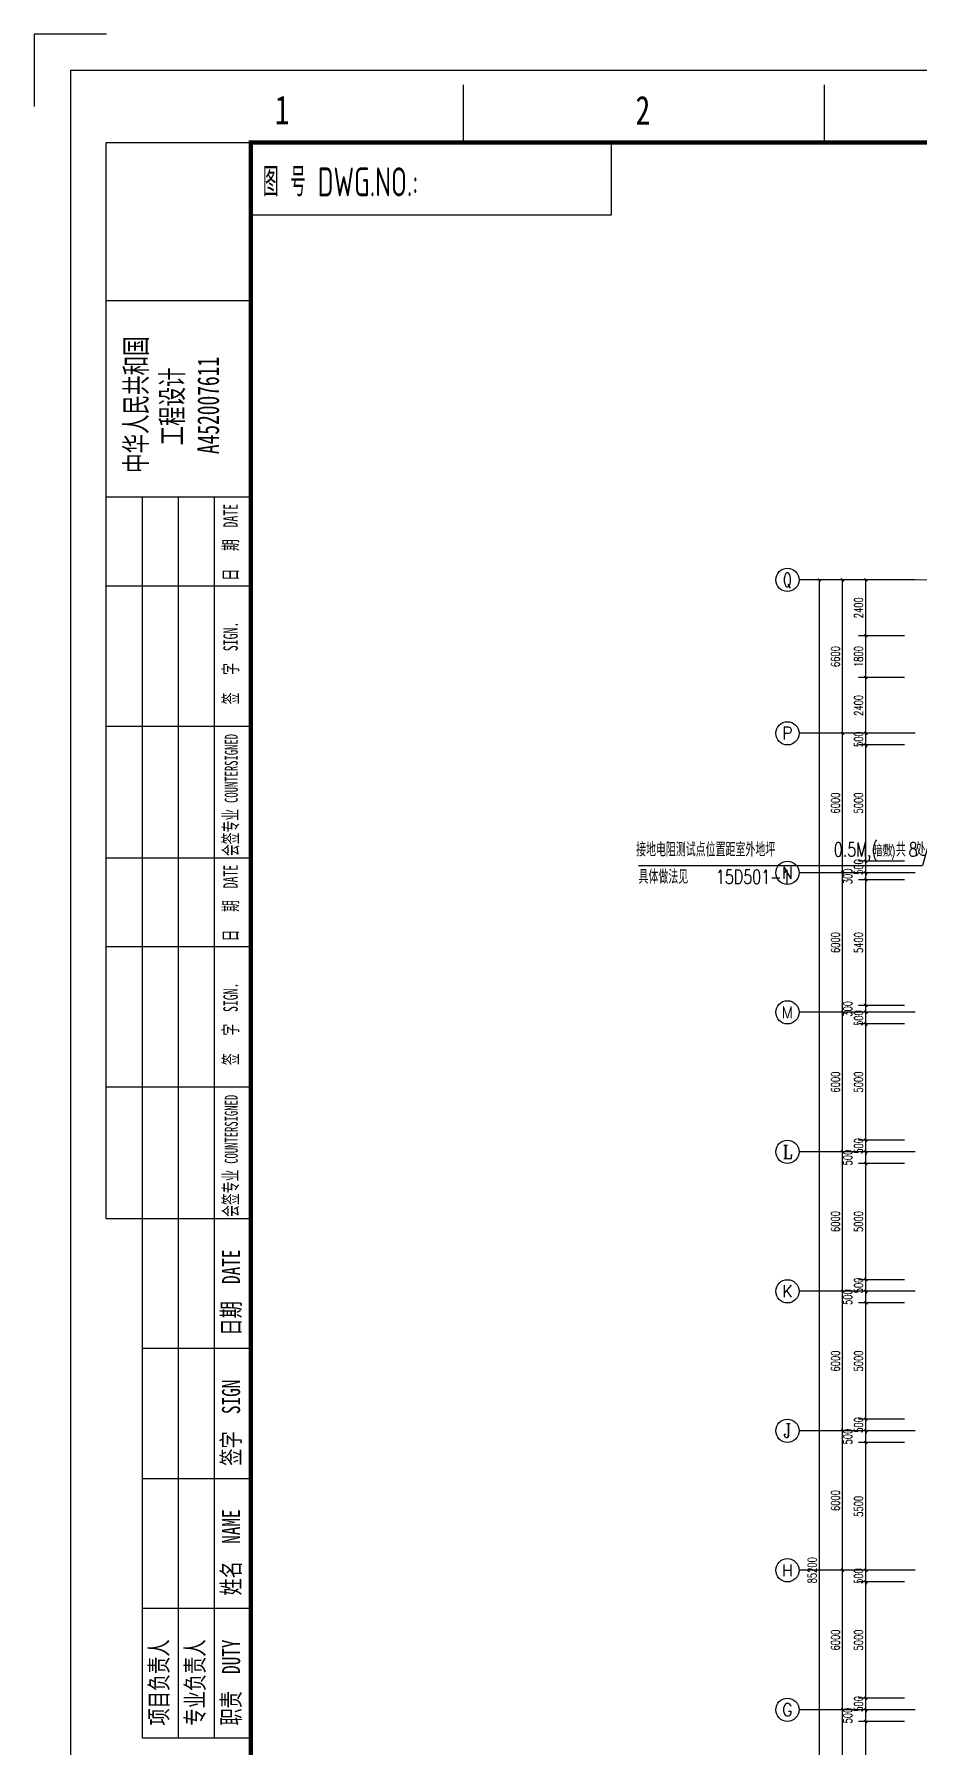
# Model space of a CAD drawing. Extents: x 7651907 to 8255021, y -2490714 to -1144618.
# Drawn here: x 7816082 to 7854176, y -1835911 to -1762210 of the extents above; entities that cross this region are included whole.
import ezdxf
from ezdxf.enums import TextEntityAlignment as Align

# ---------------------------------------------------------------- set-up
doc = ezdxf.new("R2010")
doc.units = 0
doc.header["$LTSCALE"] = 1000
doc.linetypes.add('CONTINOUS', pattern=[0])
doc.layers.get('0').update_dxf_attribs({"linetype": 'CONTINUOUS'})
doc.layers.get('Defpoints').update_dxf_attribs({"linetype": 'CONTINUOUS'})
for name, color, linetype in [('AXIS', 3, 'CONTINUOUS'), ('AXIS_TEXT', 7, 'CONTINUOUS'), ('DIM-动力', 3, 'CONTINUOUS'), ('EQUIP-动力', 3, 'CONTINUOUS'), ('WIRE-照明', 1, 'CONTINUOUS'), ('外轮廓', 8, 'CONTINUOUS'), ('标注-照明', 7, 'CONTINUOUS'), ('电气文字', 7, 'CONTINUOUS')]:
    doc.layers.add(name, color=color, linetype=linetype)
doc.styles.add('_TCH_AXIS', font='COMPLEX', dxfattribs={"bigfont": 'GBCBIG'})
doc.styles.add('_TCH_DIM', font='SIMPLEX', dxfattribs={"bigfont": 'GBCBIG'})
doc.styles.add('_TCH_DIM_T3', font='SIMPLEX', dxfattribs={"width": 0.705882, "bigfont": 'GBCBIG'})
doc.styles.add('COMPLEX', font='COMPLEX')
doc.styles.add('LDTS', font='txt.shx', dxfattribs={"width": 0.75, "bigfont": 'hzdx.shx'})
doc.styles.add('图框字体', font='simhei.ttf')
doc.styles.add('电气', font='gbenor.shx', dxfattribs={"bigfont": 'gbcbig.shx'})
doc.dimstyles.new('_TCH_ARCH&&125', dxfattribs={"dimtxt": 371.875, "dimasz": 125, "dimexe": 312.5, "dimexo": 375, "dimgap": 125, "dimtad": 1, "dimdec": 0, "dimzin": 0, "dimdsep": 46, "dimtxsty": '_TCH_DIM_T3', "dimblk": 'ARCHTICK', "dimcen": 0.09, "dimclrt": 7, "dimazin": 2, "dimtfac": 1, "dimtdec": 0, "dimtix": 1, "dimtmove": 2, "dimatfit": 3, "dimfxl": 0, "dimtolj": 1, "dimtzin": 0, "dimarcsym": 0})

# ---------------------------------------------------------------- blocks, each defined once
blk = doc.blocks.new('_AXISO')
blk.add_circle((0, 0), 0.5)
at = {"layer": 'AXIS_TEXT', "style": 'COMPLEX', "width": 1.041667}
blk.add_attdef('A', text='', height=0.56, dxfattribs=at).set_placement((-0.25, -0.28), (0.25, -0.28), align=Align.FIT)
blk = doc.blocks.new('_ArchTick')
at = {"color": 0, "linetype": 'ByBlock', "const_width": 0.4}
blk.add_lwpolyline([(-0.5, -0.5), (0.5, 0.5)], dxfattribs=at)
blk = doc.blocks.new('*D110')
at = {"layer": 'AXIS', "color": 0, "lineweight": -2}
for p, q in [((5625, 93200), (1562, 93200)), ((1875, 8000), (1875, 93200)), ((5625, 8000), (1562, 8000))]:
    blk.add_line(p, q, dxfattribs=at)
at = {"layer": 'Defpoints', "color": 0}
for p in [(1875, 93200), (6000, 93200), (6000, 8000)]:
    blk.add_point(p, dxfattribs=at)
at = {"layer": 'AXIS', "color": 0, "lineweight": -2, "xscale": 125, "yscale": 125, "zscale": 125}
for p, rotation in [((1875, 93200), 90), ((1875, 8000), 270)]:
    blk.add_blockref('_ArchTick', p, dxfattribs=dict(at, rotation=rotation))
at = {"layer": 'AXIS', "color": 7, "insert": (1564, 50600), "char_height": 371.9, "attachment_point": 5, "rotation": 90, "style": '_TCH_DIM_T3'}
blk.add_mtext('\\A1;85200', dxfattribs=at)
blk = doc.blocks.new('*D116')
at = {"layer": 'AXIS', "color": 0, "lineweight": -2}
for p, q in [((5625, 44600), (2562, 44600)), ((2875, 38600), (2875, 44600)), ((5625, 38600), (2562, 38600))]:
    blk.add_line(p, q, dxfattribs=at)
at = {"layer": 'Defpoints', "color": 0}
for p in [(2875, 44600), (6000, 44600), (6000, 38600)]:
    blk.add_point(p, dxfattribs=at)
at = {"layer": 'AXIS', "color": 0, "lineweight": -2, "xscale": 125, "yscale": 125, "zscale": 125}
for p, rotation in [((2875, 44600), 90), ((2875, 38600), 270)]:
    blk.add_blockref('_ArchTick', p, dxfattribs=dict(at, rotation=rotation))
at = {"layer": 'AXIS', "color": 7, "insert": (2564, 41600), "char_height": 371.9, "attachment_point": 5, "rotation": 90, "style": '_TCH_DIM_T3'}
blk.add_mtext('\\A1;6000', dxfattribs=at)
blk = doc.blocks.new('*D117')
at = {"layer": 'AXIS', "color": 0, "lineweight": -2}
for p, q in [((5625, 50600), (2562, 50600)), ((2875, 44600), (2875, 50600)), ((5625, 44600), (2562, 44600))]:
    blk.add_line(p, q, dxfattribs=at)
at = {"layer": 'Defpoints', "color": 0}
for p in [(2875, 50600), (6000, 50600), (6000, 44600)]:
    blk.add_point(p, dxfattribs=at)
at = {"layer": 'AXIS', "color": 0, "lineweight": -2, "xscale": 125, "yscale": 125, "zscale": 125}
for p, rotation in [((2875, 50600), 90), ((2875, 44600), 270)]:
    blk.add_blockref('_ArchTick', p, dxfattribs=dict(at, rotation=rotation))
at = {"layer": 'AXIS', "color": 7, "insert": (2564, 47600), "char_height": 371.9, "attachment_point": 5, "rotation": 90, "style": '_TCH_DIM_T3'}
blk.add_mtext('\\A1;6000', dxfattribs=at)
blk = doc.blocks.new('*D118')
at = {"layer": 'AXIS', "color": 0, "lineweight": -2}
for p, q in [((5625, 56600), (2562, 56600)), ((2875, 50600), (2875, 56600)), ((5625, 50600), (2562, 50600))]:
    blk.add_line(p, q, dxfattribs=at)
at = {"layer": 'Defpoints', "color": 0}
for p in [(2875, 56600), (6000, 56600), (6000, 50600)]:
    blk.add_point(p, dxfattribs=at)
at = {"layer": 'AXIS', "color": 0, "lineweight": -2, "xscale": 125, "yscale": 125, "zscale": 125}
for p, rotation in [((2875, 56600), 90), ((2875, 50600), 270)]:
    blk.add_blockref('_ArchTick', p, dxfattribs=dict(at, rotation=rotation))
at = {"layer": 'AXIS', "color": 7, "insert": (2564, 53600), "char_height": 371.9, "attachment_point": 5, "rotation": 90, "style": '_TCH_DIM_T3'}
blk.add_mtext('\\A1;6000', dxfattribs=at)
blk = doc.blocks.new('*D119')
at = {"layer": 'AXIS', "color": 0, "lineweight": -2}
for p, q in [((5625, 62600), (2562, 62600)), ((2875, 56600), (2875, 62600)), ((5625, 56600), (2562, 56600))]:
    blk.add_line(p, q, dxfattribs=at)
at = {"layer": 'Defpoints', "color": 0}
for p in [(2875, 62600), (6000, 62600), (6000, 56600)]:
    blk.add_point(p, dxfattribs=at)
at = {"layer": 'AXIS', "color": 0, "lineweight": -2, "xscale": 125, "yscale": 125, "zscale": 125}
for p, rotation in [((2875, 62600), 90), ((2875, 56600), 270)]:
    blk.add_blockref('_ArchTick', p, dxfattribs=dict(at, rotation=rotation))
at = {"layer": 'AXIS', "color": 7, "insert": (2564, 59600), "char_height": 371.9, "attachment_point": 5, "rotation": 90, "style": '_TCH_DIM_T3'}
blk.add_mtext('\\A1;6000', dxfattribs=at)
blk = doc.blocks.new('*D120')
at = {"layer": 'AXIS', "color": 0, "lineweight": -2}
for p, q in [((5625, 68600), (2562, 68600)), ((2875, 62600), (2875, 68600)), ((5625, 62600), (2562, 62600))]:
    blk.add_line(p, q, dxfattribs=at)
at = {"layer": 'Defpoints', "color": 0}
for p in [(2875, 68600), (6000, 68600), (6000, 62600)]:
    blk.add_point(p, dxfattribs=at)
at = {"layer": 'AXIS', "color": 0, "lineweight": -2, "xscale": 125, "yscale": 125, "zscale": 125}
for p, rotation in [((2875, 68600), 90), ((2875, 62600), 270)]:
    blk.add_blockref('_ArchTick', p, dxfattribs=dict(at, rotation=rotation))
at = {"layer": 'AXIS', "color": 7, "insert": (2564, 65600), "char_height": 371.9, "attachment_point": 5, "rotation": 90, "style": '_TCH_DIM_T3'}
blk.add_mtext('\\A1;6000', dxfattribs=at)
blk = doc.blocks.new('*D121')
at = {"layer": 'AXIS', "color": 0, "lineweight": -2}
for p, q in [((5625, 74600), (2562, 74600)), ((2875, 68600), (2875, 74600)), ((5625, 68600), (2562, 68600))]:
    blk.add_line(p, q, dxfattribs=at)
at = {"layer": 'Defpoints', "color": 0}
for p in [(2875, 74600), (6000, 74600), (6000, 68600)]:
    blk.add_point(p, dxfattribs=at)
at = {"layer": 'AXIS', "color": 0, "lineweight": -2, "xscale": 125, "yscale": 125, "zscale": 125}
for p, rotation in [((2875, 74600), 90), ((2875, 68600), 270)]:
    blk.add_blockref('_ArchTick', p, dxfattribs=dict(at, rotation=rotation))
at = {"layer": 'AXIS', "color": 7, "insert": (2564, 71600), "char_height": 371.9, "attachment_point": 5, "rotation": 90, "style": '_TCH_DIM_T3'}
blk.add_mtext('\\A1;6000', dxfattribs=at)
blk = doc.blocks.new('*D122')
at = {"layer": 'AXIS', "color": 0, "lineweight": -2}
for p, q in [((5625, 80600), (2562, 80600)), ((2875, 74600), (2875, 80600)), ((5625, 74600), (2562, 74600))]:
    blk.add_line(p, q, dxfattribs=at)
at = {"layer": 'Defpoints', "color": 0}
for p in [(2875, 80600), (6000, 80600), (6000, 74600)]:
    blk.add_point(p, dxfattribs=at)
at = {"layer": 'AXIS', "color": 0, "lineweight": -2, "xscale": 125, "yscale": 125, "zscale": 125}
for p, rotation in [((2875, 80600), 90), ((2875, 74600), 270)]:
    blk.add_blockref('_ArchTick', p, dxfattribs=dict(at, rotation=rotation))
at = {"layer": 'AXIS', "color": 7, "insert": (2564, 77600), "char_height": 371.9, "attachment_point": 5, "rotation": 90, "style": '_TCH_DIM_T3'}
blk.add_mtext('\\A1;6000', dxfattribs=at)
blk = doc.blocks.new('*D123')
at = {"layer": 'AXIS', "color": 0, "lineweight": -2}
for p, q in [((5625, 86600), (2562, 86600)), ((2875, 80600), (2875, 86600)), ((5625, 80600), (2562, 80600))]:
    blk.add_line(p, q, dxfattribs=at)
at = {"layer": 'Defpoints', "color": 0}
for p in [(2875, 86600), (6000, 86600), (6000, 80600)]:
    blk.add_point(p, dxfattribs=at)
at = {"layer": 'AXIS', "color": 0, "lineweight": -2, "xscale": 125, "yscale": 125, "zscale": 125}
for p, rotation in [((2875, 86600), 90), ((2875, 80600), 270)]:
    blk.add_blockref('_ArchTick', p, dxfattribs=dict(at, rotation=rotation))
at = {"layer": 'AXIS', "color": 7, "insert": (2564, 83600), "char_height": 371.9, "attachment_point": 5, "rotation": 90, "style": '_TCH_DIM_T3'}
blk.add_mtext('\\A1;6000', dxfattribs=at)
blk = doc.blocks.new('*D124')
at = {"layer": 'AXIS', "color": 0, "lineweight": -2}
for p, q in [((5625, 93200), (2562, 93200)), ((2875, 86600), (2875, 93200)), ((5625, 86600), (2562, 86600))]:
    blk.add_line(p, q, dxfattribs=at)
at = {"layer": 'Defpoints', "color": 0}
for p in [(2875, 93200), (6000, 93200), (6000, 86600)]:
    blk.add_point(p, dxfattribs=at)
at = {"layer": 'AXIS', "color": 0, "lineweight": -2, "xscale": 125, "yscale": 125, "zscale": 125}
for p, rotation in [((2875, 93200), 90), ((2875, 86600), 270)]:
    blk.add_blockref('_ArchTick', p, dxfattribs=dict(at, rotation=rotation))
at = {"layer": 'AXIS', "color": 7, "insert": (2564, 89900), "char_height": 371.9, "attachment_point": 5, "rotation": 90, "style": '_TCH_DIM_T3'}
blk.add_mtext('\\A1;6600', dxfattribs=at)
blk = doc.blocks.new('*D197')
at = {"layer": 'AXIS', "color": 0, "lineweight": -2}
for p, q in [((5539, 93200), (3562, 93200)), ((3875, 90800), (3875, 93200)), ((5539, 90800), (3562, 90800))]:
    blk.add_line(p, q, dxfattribs=at)
at = {"layer": 'Defpoints', "color": 0}
for p in [(3875, 93200), (5914, 93200), (5914, 90800)]:
    blk.add_point(p, dxfattribs=at)
at = {"layer": 'AXIS', "color": 0, "lineweight": -2, "xscale": 125, "yscale": 125, "zscale": 125}
for p, rotation in [((3875, 93200), 90), ((3875, 90800), 270)]:
    blk.add_blockref('_ArchTick', p, dxfattribs=dict(at, rotation=rotation))
at = {"layer": 'AXIS', "color": 7, "insert": (3564, 92000), "char_height": 371.9, "attachment_point": 5, "rotation": 90, "style": '_TCH_DIM_T3'}
blk.add_mtext('\\A1;2400', dxfattribs=at)
blk = doc.blocks.new('*D198')
at = {"layer": 'AXIS', "color": 0, "lineweight": -2}
for p, q in [((5539, 90800), (3562, 90800)), ((3875, 89000), (3875, 90800)), ((5539, 89000), (3562, 89000))]:
    blk.add_line(p, q, dxfattribs=at)
at = {"layer": 'Defpoints', "color": 0}
for p in [(3875, 90800), (5914, 90800), (5914, 89000)]:
    blk.add_point(p, dxfattribs=at)
at = {"layer": 'AXIS', "color": 0, "lineweight": -2, "xscale": 125, "yscale": 125, "zscale": 125}
for p, rotation in [((3875, 90800), 90), ((3875, 89000), 270)]:
    blk.add_blockref('_ArchTick', p, dxfattribs=dict(at, rotation=rotation))
at = {"layer": 'AXIS', "color": 7, "insert": (3564, 89900), "char_height": 371.9, "attachment_point": 5, "rotation": 90, "style": '_TCH_DIM_T3'}
blk.add_mtext('\\A1;1800', dxfattribs=at)
blk = doc.blocks.new('*D199')
at = {"layer": 'AXIS', "color": 0, "lineweight": -2}
for p, q in [((5539, 89000), (3562, 89000)), ((3875, 86600), (3875, 89000)), ((5539, 86600), (3562, 86600))]:
    blk.add_line(p, q, dxfattribs=at)
at = {"layer": 'Defpoints', "color": 0}
for p in [(3875, 89000), (5914, 89000), (5914, 86600)]:
    blk.add_point(p, dxfattribs=at)
at = {"layer": 'AXIS', "color": 0, "lineweight": -2, "xscale": 125, "yscale": 125, "zscale": 125}
for p, rotation in [((3875, 89000), 90), ((3875, 86600), 270)]:
    blk.add_blockref('_ArchTick', p, dxfattribs=dict(at, rotation=rotation))
at = {"layer": 'AXIS', "color": 7, "insert": (3564, 87800), "char_height": 371.9, "attachment_point": 5, "rotation": 90, "style": '_TCH_DIM_T3'}
blk.add_mtext('\\A1;2400', dxfattribs=at)
blk = doc.blocks.new('*D200')
at = {"layer": 'AXIS', "color": 0, "lineweight": -2}
for p, q in [((5539, 86600), (3562, 86600)), ((3875, 86600), (3875, 86725)), ((3875, 86100), (3875, 86600)), ((5539, 86100), (3562, 86100)), ((3875, 86100), (3875, 85975))]:
    blk.add_line(p, q, dxfattribs=at)
at = {"layer": 'Defpoints', "color": 0}
for p in [(3875, 86600), (5914, 86600), (5914, 86100)]:
    blk.add_point(p, dxfattribs=at)
at = {"layer": 'AXIS', "color": 0, "lineweight": -2, "xscale": 125, "yscale": 125, "zscale": 125}
for p, rotation in [((3875, 86600), 270), ((3875, 86100), 90)]:
    blk.add_blockref('_ArchTick', p, dxfattribs=dict(at, rotation=rotation))
at = {"layer": 'AXIS', "color": 7, "insert": (3564, 86350), "char_height": 371.9, "attachment_point": 5, "rotation": 90, "style": '_TCH_DIM_T3'}
blk.add_mtext('\\A1;500', dxfattribs=at)
blk = doc.blocks.new('*D201')
at = {"layer": 'AXIS', "color": 0, "lineweight": -2}
for p, q in [((5539, 86100), (3562, 86100)), ((3875, 81100), (3875, 86100)), ((5539, 81100), (3562, 81100))]:
    blk.add_line(p, q, dxfattribs=at)
at = {"layer": 'Defpoints', "color": 0}
for p in [(3875, 86100), (5914, 86100), (5914, 81100)]:
    blk.add_point(p, dxfattribs=at)
at = {"layer": 'AXIS', "color": 0, "lineweight": -2, "xscale": 125, "yscale": 125, "zscale": 125}
for p, rotation in [((3875, 86100), 90), ((3875, 81100), 270)]:
    blk.add_blockref('_ArchTick', p, dxfattribs=dict(at, rotation=rotation))
at = {"layer": 'AXIS', "color": 7, "insert": (3564, 83600), "char_height": 371.9, "attachment_point": 5, "rotation": 90, "style": '_TCH_DIM_T3'}
blk.add_mtext('\\A1;5000', dxfattribs=at)
blk = doc.blocks.new('*D202')
at = {"layer": 'AXIS', "color": 0, "lineweight": -2}
for p, q in [((5539, 81100), (3562, 81100)), ((3875, 81100), (3875, 81225)), ((3875, 80600), (3875, 81100)), ((5539, 80600), (3562, 80600)), ((3875, 80600), (3875, 80475))]:
    blk.add_line(p, q, dxfattribs=at)
at = {"layer": 'Defpoints', "color": 0}
for p in [(3875, 81100), (5914, 81100), (5914, 80600)]:
    blk.add_point(p, dxfattribs=at)
at = {"layer": 'AXIS', "color": 0, "lineweight": -2, "xscale": 125, "yscale": 125, "zscale": 125}
for p, rotation in [((3875, 81100), 270), ((3875, 80600), 90)]:
    blk.add_blockref('_ArchTick', p, dxfattribs=dict(at, rotation=rotation))
at = {"layer": 'AXIS', "color": 7, "insert": (3564, 80850), "char_height": 371.9, "attachment_point": 5, "rotation": 90, "style": '_TCH_DIM_T3'}
blk.add_mtext('\\A1;500', dxfattribs=at)
blk = doc.blocks.new('*D203')
at = {"layer": 'AXIS', "color": 0, "lineweight": -2}
for p, q in [((5539, 80600), (3562, 80600)), ((3875, 80300), (3875, 80600)), ((5539, 80300), (3562, 80300))]:
    blk.add_line(p, q, dxfattribs=at)
at = {"layer": 'Defpoints', "color": 0}
for p in [(3875, 80600), (5914, 80600), (5914, 80300)]:
    blk.add_point(p, dxfattribs=at)
at = {"layer": 'AXIS', "color": 0, "lineweight": -2, "xscale": 125, "yscale": 125, "zscale": 125}
for p, rotation in [((3875, 80600), 90), ((3875, 80300), 270)]:
    blk.add_blockref('_ArchTick', p, dxfattribs=dict(at, rotation=rotation))
at = {"layer": 'AXIS', "color": 7, "insert": (3094, 80450), "char_height": 371.9, "attachment_point": 5, "rotation": 90, "style": '_TCH_DIM_T3'}
blk.add_mtext('\\A1;300', dxfattribs=at)
blk = doc.blocks.new('*D204')
at = {"layer": 'AXIS', "color": 0, "lineweight": -2}
for p, q in [((5539, 80300), (3562, 80300)), ((3875, 74900), (3875, 80300)), ((5539, 74900), (3562, 74900))]:
    blk.add_line(p, q, dxfattribs=at)
at = {"layer": 'Defpoints', "color": 0}
for p in [(3875, 80300), (5914, 80300), (5914, 74900)]:
    blk.add_point(p, dxfattribs=at)
at = {"layer": 'AXIS', "color": 0, "lineweight": -2, "xscale": 125, "yscale": 125, "zscale": 125}
for p, rotation in [((3875, 80300), 90), ((3875, 74900), 270)]:
    blk.add_blockref('_ArchTick', p, dxfattribs=dict(at, rotation=rotation))
at = {"layer": 'AXIS', "color": 7, "insert": (3564, 77600), "char_height": 371.9, "attachment_point": 5, "rotation": 90, "style": '_TCH_DIM_T3'}
blk.add_mtext('\\A1;5400', dxfattribs=at)
blk = doc.blocks.new('*D205')
at = {"layer": 'AXIS', "color": 0, "lineweight": -2}
for p, q in [((5539, 74900), (3562, 74900)), ((5539, 74600), (3562, 74600)), ((3875, 74600), (3875, 74900))]:
    blk.add_line(p, q, dxfattribs=at)
at = {"layer": 'Defpoints', "color": 0}
for p in [(3875, 74900), (5914, 74900), (5914, 74600)]:
    blk.add_point(p, dxfattribs=at)
at = {"layer": 'AXIS', "color": 0, "lineweight": -2, "xscale": 125, "yscale": 125, "zscale": 125}
for p, rotation in [((3875, 74900), 90), ((3875, 74600), 270)]:
    blk.add_blockref('_ArchTick', p, dxfattribs=dict(at, rotation=rotation))
at = {"layer": 'AXIS', "color": 7, "insert": (3094, 74750), "char_height": 371.9, "attachment_point": 5, "rotation": 90, "style": '_TCH_DIM_T3'}
blk.add_mtext('\\A1;300', dxfattribs=at)
blk = doc.blocks.new('*D206')
at = {"layer": 'AXIS', "color": 0, "lineweight": -2}
for p, q in [((5539, 74600), (3562, 74600)), ((3875, 74600), (3875, 74725)), ((3875, 74100), (3875, 74600)), ((5539, 74100), (3562, 74100)), ((3875, 74100), (3875, 73975))]:
    blk.add_line(p, q, dxfattribs=at)
at = {"layer": 'Defpoints', "color": 0}
for p in [(3875, 74600), (5914, 74600), (5914, 74100)]:
    blk.add_point(p, dxfattribs=at)
at = {"layer": 'AXIS', "color": 0, "lineweight": -2, "xscale": 125, "yscale": 125, "zscale": 125}
for p, rotation in [((3875, 74600), 270), ((3875, 74100), 90)]:
    blk.add_blockref('_ArchTick', p, dxfattribs=dict(at, rotation=rotation))
at = {"layer": 'AXIS', "color": 7, "insert": (3564, 74350), "char_height": 371.9, "attachment_point": 5, "rotation": 90, "style": '_TCH_DIM_T3'}
blk.add_mtext('\\A1;500', dxfattribs=at)
blk = doc.blocks.new('*D207')
at = {"layer": 'AXIS', "color": 0, "lineweight": -2}
for p, q in [((5539, 74100), (3562, 74100)), ((3875, 69100), (3875, 74100)), ((5539, 69100), (3562, 69100))]:
    blk.add_line(p, q, dxfattribs=at)
at = {"layer": 'Defpoints', "color": 0}
for p in [(3875, 74100), (5914, 74100), (5914, 69100)]:
    blk.add_point(p, dxfattribs=at)
at = {"layer": 'AXIS', "color": 0, "lineweight": -2, "xscale": 125, "yscale": 125, "zscale": 125}
for p, rotation in [((3875, 74100), 90), ((3875, 69100), 270)]:
    blk.add_blockref('_ArchTick', p, dxfattribs=dict(at, rotation=rotation))
at = {"layer": 'AXIS', "color": 7, "insert": (3564, 71600), "char_height": 371.9, "attachment_point": 5, "rotation": 90, "style": '_TCH_DIM_T3'}
blk.add_mtext('\\A1;5000', dxfattribs=at)
blk = doc.blocks.new('*D208')
at = {"layer": 'AXIS', "color": 0, "lineweight": -2}
for p, q in [((5539, 69100), (3562, 69100)), ((5539, 68600), (3562, 68600)), ((3875, 69100), (3875, 69225)), ((3875, 68600), (3875, 69100)), ((3875, 68600), (3875, 68475))]:
    blk.add_line(p, q, dxfattribs=at)
at = {"layer": 'Defpoints', "color": 0}
for p in [(3875, 69100), (5914, 69100), (5914, 68600)]:
    blk.add_point(p, dxfattribs=at)
at = {"layer": 'AXIS', "color": 0, "lineweight": -2, "xscale": 125, "yscale": 125, "zscale": 125}
for p, rotation in [((3875, 69100), 270), ((3875, 68600), 90)]:
    blk.add_blockref('_ArchTick', p, dxfattribs=dict(at, rotation=rotation))
at = {"layer": 'AXIS', "color": 7, "insert": (3564, 68850), "char_height": 371.9, "attachment_point": 5, "rotation": 90, "style": '_TCH_DIM_T3'}
blk.add_mtext('\\A1;500', dxfattribs=at)
blk = doc.blocks.new('*D209')
at = {"layer": 'AXIS', "color": 0, "lineweight": -2}
for p, q in [((5539, 68600), (3562, 68600)), ((3875, 68100), (3875, 68600)), ((5539, 68100), (3562, 68100))]:
    blk.add_line(p, q, dxfattribs=at)
at = {"layer": 'Defpoints', "color": 0}
for p in [(3875, 68600), (5914, 68600), (5914, 68100)]:
    blk.add_point(p, dxfattribs=at)
at = {"layer": 'AXIS', "color": 0, "lineweight": -2, "xscale": 125, "yscale": 125, "zscale": 125}
for p, rotation in [((3875, 68600), 90), ((3875, 68100), 270)]:
    blk.add_blockref('_ArchTick', p, dxfattribs=dict(at, rotation=rotation))
at = {"layer": 'AXIS', "color": 7, "insert": (3094, 68350), "char_height": 371.9, "attachment_point": 5, "rotation": 90, "style": '_TCH_DIM_T3'}
blk.add_mtext('\\A1;500', dxfattribs=at)
blk = doc.blocks.new('*D210')
at = {"layer": 'AXIS', "color": 0, "lineweight": -2}
for p, q in [((5539, 68100), (3562, 68100)), ((3875, 63100), (3875, 68100)), ((5539, 63100), (3562, 63100))]:
    blk.add_line(p, q, dxfattribs=at)
at = {"layer": 'Defpoints', "color": 0}
for p in [(3875, 68100), (5914, 68100), (5914, 63100)]:
    blk.add_point(p, dxfattribs=at)
at = {"layer": 'AXIS', "color": 0, "lineweight": -2, "xscale": 125, "yscale": 125, "zscale": 125}
for p, rotation in [((3875, 68100), 90), ((3875, 63100), 270)]:
    blk.add_blockref('_ArchTick', p, dxfattribs=dict(at, rotation=rotation))
at = {"layer": 'AXIS', "color": 7, "insert": (3564, 65600), "char_height": 371.9, "attachment_point": 5, "rotation": 90, "style": '_TCH_DIM_T3'}
blk.add_mtext('\\A1;5000', dxfattribs=at)
blk = doc.blocks.new('*D211')
at = {"layer": 'AXIS', "color": 0, "lineweight": -2}
for p, q in [((5539, 63100), (3562, 63100)), ((3875, 63100), (3875, 63225)), ((3875, 62600), (3875, 63100)), ((5539, 62600), (3562, 62600)), ((3875, 62600), (3875, 62475))]:
    blk.add_line(p, q, dxfattribs=at)
at = {"layer": 'Defpoints', "color": 0}
for p in [(3875, 63100), (5914, 63100), (5914, 62600)]:
    blk.add_point(p, dxfattribs=at)
at = {"layer": 'AXIS', "color": 0, "lineweight": -2, "xscale": 125, "yscale": 125, "zscale": 125}
for p, rotation in [((3875, 63100), 270), ((3875, 62600), 90)]:
    blk.add_blockref('_ArchTick', p, dxfattribs=dict(at, rotation=rotation))
at = {"layer": 'AXIS', "color": 7, "insert": (3564, 62850), "char_height": 371.9, "attachment_point": 5, "rotation": 90, "style": '_TCH_DIM_T3'}
blk.add_mtext('\\A1;500', dxfattribs=at)
blk = doc.blocks.new('*D212')
at = {"layer": 'AXIS', "color": 0, "lineweight": -2}
for p, q in [((5539, 62600), (3562, 62600)), ((5539, 62100), (3562, 62100)), ((3875, 62100), (3875, 62600))]:
    blk.add_line(p, q, dxfattribs=at)
at = {"layer": 'Defpoints', "color": 0}
for p in [(3875, 62600), (5914, 62600), (5914, 62100)]:
    blk.add_point(p, dxfattribs=at)
at = {"layer": 'AXIS', "color": 0, "lineweight": -2, "xscale": 125, "yscale": 125, "zscale": 125}
for p, rotation in [((3875, 62600), 90), ((3875, 62100), 270)]:
    blk.add_blockref('_ArchTick', p, dxfattribs=dict(at, rotation=rotation))
at = {"layer": 'AXIS', "color": 7, "insert": (3094, 62350), "char_height": 371.9, "attachment_point": 5, "rotation": 90, "style": '_TCH_DIM_T3'}
blk.add_mtext('\\A1;500', dxfattribs=at)
blk = doc.blocks.new('*D213')
at = {"layer": 'AXIS', "color": 0, "lineweight": -2}
for p, q in [((5539, 62100), (3562, 62100)), ((3875, 57100), (3875, 62100)), ((5539, 57100), (3562, 57100))]:
    blk.add_line(p, q, dxfattribs=at)
at = {"layer": 'Defpoints', "color": 0}
for p in [(3875, 62100), (5914, 62100), (5914, 57100)]:
    blk.add_point(p, dxfattribs=at)
at = {"layer": 'AXIS', "color": 0, "lineweight": -2, "xscale": 125, "yscale": 125, "zscale": 125}
for p, rotation in [((3875, 62100), 90), ((3875, 57100), 270)]:
    blk.add_blockref('_ArchTick', p, dxfattribs=dict(at, rotation=rotation))
at = {"layer": 'AXIS', "color": 7, "insert": (3564, 59600), "char_height": 371.9, "attachment_point": 5, "rotation": 90, "style": '_TCH_DIM_T3'}
blk.add_mtext('\\A1;5000', dxfattribs=at)
blk = doc.blocks.new('*D214')
at = {"layer": 'AXIS', "color": 0, "lineweight": -2}
for p, q in [((5539, 57100), (3562, 57100)), ((3875, 57100), (3875, 57225)), ((3875, 56600), (3875, 57100)), ((5539, 56600), (3562, 56600)), ((3875, 56600), (3875, 56475))]:
    blk.add_line(p, q, dxfattribs=at)
at = {"layer": 'Defpoints', "color": 0}
for p in [(3875, 57100), (5914, 57100), (5914, 56600)]:
    blk.add_point(p, dxfattribs=at)
at = {"layer": 'AXIS', "color": 0, "lineweight": -2, "xscale": 125, "yscale": 125, "zscale": 125}
for p, rotation in [((3875, 57100), 270), ((3875, 56600), 90)]:
    blk.add_blockref('_ArchTick', p, dxfattribs=dict(at, rotation=rotation))
at = {"layer": 'AXIS', "color": 7, "insert": (3564, 56850), "char_height": 371.9, "attachment_point": 5, "rotation": 90, "style": '_TCH_DIM_T3'}
blk.add_mtext('\\A1;500', dxfattribs=at)
blk = doc.blocks.new('*D215')
at = {"layer": 'AXIS', "color": 0, "lineweight": -2}
for p, q in [((5539, 56600), (3562, 56600)), ((5539, 56100), (3562, 56100)), ((3875, 56100), (3875, 56600))]:
    blk.add_line(p, q, dxfattribs=at)
at = {"layer": 'Defpoints', "color": 0}
for p in [(3875, 56600), (5914, 56600), (5914, 56100)]:
    blk.add_point(p, dxfattribs=at)
at = {"layer": 'AXIS', "color": 0, "lineweight": -2, "xscale": 125, "yscale": 125, "zscale": 125}
for p, rotation in [((3875, 56600), 90), ((3875, 56100), 270)]:
    blk.add_blockref('_ArchTick', p, dxfattribs=dict(at, rotation=rotation))
at = {"layer": 'AXIS', "color": 7, "insert": (3094, 56350), "char_height": 371.9, "attachment_point": 5, "rotation": 90, "style": '_TCH_DIM_T3'}
blk.add_mtext('\\A1;500', dxfattribs=at)
blk = doc.blocks.new('*D216')
at = {"layer": 'AXIS', "color": 0, "lineweight": -2}
for p, q in [((5539, 56100), (3562, 56100)), ((3875, 50600), (3875, 56100)), ((5539, 50600), (3562, 50600))]:
    blk.add_line(p, q, dxfattribs=at)
at = {"layer": 'Defpoints', "color": 0}
for p in [(3875, 56100), (5914, 56100), (5914, 50600)]:
    blk.add_point(p, dxfattribs=at)
at = {"layer": 'AXIS', "color": 0, "lineweight": -2, "xscale": 125, "yscale": 125, "zscale": 125}
for p, rotation in [((3875, 56100), 90), ((3875, 50600), 270)]:
    blk.add_blockref('_ArchTick', p, dxfattribs=dict(at, rotation=rotation))
at = {"layer": 'AXIS', "color": 7, "insert": (3564, 53350), "char_height": 371.9, "attachment_point": 5, "rotation": 90, "style": '_TCH_DIM_T3'}
blk.add_mtext('\\A1;5500', dxfattribs=at)
blk = doc.blocks.new('*D217')
at = {"layer": 'AXIS', "color": 0, "lineweight": -2}
for p, q in [((5539, 50600), (3562, 50600)), ((3875, 50600), (3875, 50725)), ((3875, 50100), (3875, 50600)), ((5539, 50100), (3562, 50100)), ((3875, 50100), (3875, 49975))]:
    blk.add_line(p, q, dxfattribs=at)
at = {"layer": 'Defpoints', "color": 0}
for p in [(3875, 50600), (5914, 50600), (5914, 50100)]:
    blk.add_point(p, dxfattribs=at)
at = {"layer": 'AXIS', "color": 0, "lineweight": -2, "xscale": 125, "yscale": 125, "zscale": 125}
for p, rotation in [((3875, 50600), 270), ((3875, 50100), 90)]:
    blk.add_blockref('_ArchTick', p, dxfattribs=dict(at, rotation=rotation))
at = {"layer": 'AXIS', "color": 7, "insert": (3564, 50350), "char_height": 371.9, "attachment_point": 5, "rotation": 90, "style": '_TCH_DIM_T3'}
blk.add_mtext('\\A1;500', dxfattribs=at)
blk = doc.blocks.new('*D218')
at = {"layer": 'AXIS', "color": 0, "lineweight": -2}
for p, q in [((5539, 50100), (3562, 50100)), ((3875, 45100), (3875, 50100)), ((5539, 45100), (3562, 45100))]:
    blk.add_line(p, q, dxfattribs=at)
at = {"layer": 'Defpoints', "color": 0}
for p in [(3875, 50100), (5914, 50100), (5914, 45100)]:
    blk.add_point(p, dxfattribs=at)
at = {"layer": 'AXIS', "color": 0, "lineweight": -2, "xscale": 125, "yscale": 125, "zscale": 125}
for p, rotation in [((3875, 50100), 90), ((3875, 45100), 270)]:
    blk.add_blockref('_ArchTick', p, dxfattribs=dict(at, rotation=rotation))
at = {"layer": 'AXIS', "color": 7, "insert": (3564, 47600), "char_height": 371.9, "attachment_point": 5, "rotation": 90, "style": '_TCH_DIM_T3'}
blk.add_mtext('\\A1;5000', dxfattribs=at)
blk = doc.blocks.new('*D219')
at = {"layer": 'AXIS', "color": 0, "lineweight": -2}
for p, q in [((5539, 45100), (3562, 45100)), ((3875, 45100), (3875, 45225)), ((3875, 44600), (3875, 45100)), ((5539, 44600), (3562, 44600)), ((3875, 44600), (3875, 44475))]:
    blk.add_line(p, q, dxfattribs=at)
at = {"layer": 'Defpoints', "color": 0}
for p in [(3875, 45100), (5914, 45100), (5914, 44600)]:
    blk.add_point(p, dxfattribs=at)
at = {"layer": 'AXIS', "color": 0, "lineweight": -2, "xscale": 125, "yscale": 125, "zscale": 125}
for p, rotation in [((3875, 45100), 270), ((3875, 44600), 90)]:
    blk.add_blockref('_ArchTick', p, dxfattribs=dict(at, rotation=rotation))
at = {"layer": 'AXIS', "color": 7, "insert": (3564, 44850), "char_height": 371.9, "attachment_point": 5, "rotation": 90, "style": '_TCH_DIM_T3'}
blk.add_mtext('\\A1;500', dxfattribs=at)
blk = doc.blocks.new('*D220')
at = {"layer": 'AXIS', "color": 0, "lineweight": -2}
for p, q in [((5539, 44600), (3562, 44600)), ((3875, 44100), (3875, 44600)), ((5539, 44100), (3562, 44100))]:
    blk.add_line(p, q, dxfattribs=at)
at = {"layer": 'Defpoints', "color": 0}
for p in [(3875, 44600), (5914, 44600), (5914, 44100)]:
    blk.add_point(p, dxfattribs=at)
at = {"layer": 'AXIS', "color": 0, "lineweight": -2, "xscale": 125, "yscale": 125, "zscale": 125}
for p, rotation in [((3875, 44600), 90), ((3875, 44100), 270)]:
    blk.add_blockref('_ArchTick', p, dxfattribs=dict(at, rotation=rotation))
at = {"layer": 'AXIS', "color": 7, "insert": (3094, 44350), "char_height": 371.9, "attachment_point": 5, "rotation": 90, "style": '_TCH_DIM_T3'}
blk.add_mtext('\\A1;500', dxfattribs=at)
blk = doc.blocks.new('*D221')
at = {"layer": 'AXIS', "color": 0, "lineweight": -2}
for p, q in [((5539, 44100), (3562, 44100)), ((3875, 39100), (3875, 44100)), ((5539, 39100), (3562, 39100))]:
    blk.add_line(p, q, dxfattribs=at)
at = {"layer": 'Defpoints', "color": 0}
for p in [(3875, 44100), (5914, 44100), (5914, 39100)]:
    blk.add_point(p, dxfattribs=at)
at = {"layer": 'AXIS', "color": 0, "lineweight": -2, "xscale": 125, "yscale": 125, "zscale": 125}
for p, rotation in [((3875, 44100), 90), ((3875, 39100), 270)]:
    blk.add_blockref('_ArchTick', p, dxfattribs=dict(at, rotation=rotation))
at = {"layer": 'AXIS', "color": 7, "insert": (3564, 41600), "char_height": 371.9, "attachment_point": 5, "rotation": 90, "style": '_TCH_DIM_T3'}
blk.add_mtext('\\A1;5000', dxfattribs=at)
blk = doc.blocks.new('$equip$00002693')
for p, q in [((-1.19, 0), (-1.19, -1.77)), ((-1.82, -1.77), (-0.57, -1.77)), ((-1.66, -2.08), (-0.72, -2.08)), ((-1.35, -2.4), (-1.04, -2.4))]:
    blk.add_line(p, q)
blk.add_lwpolyline([(-1.19, 0), (0, 0)])
blk.add_circle((-1.19, -1.77), 0.853)
blk = doc.blocks.new('A$C77A11537')
at = {"layer": 'DIM-动力'}
for p in [(13396, 4758), (71, 843)]:
    blk.add_line(p, (12297, 843), dxfattribs=at)
at = {"layer": 'DIM-动力', "const_width": 60}
blk.add_lwpolyline([(13613, 4200, 1), (13648, 4151, 1)], format="xyb", close=True, dxfattribs=at)
at = {"layer": 'EQUIP-动力', "xscale": 500, "yscale": 500, "zscale": 500}
blk.add_blockref('$equip$00002693', (13992, 5218), dxfattribs=at)
at = {"layer": 'DIM-动力', "color": 7, "style": '_TCH_DIM'}
blk.add_text('暗敷', height=506.4, dxfattribs=at).set_placement((10145, 1234))
at = {"layer": 'DIM-动力', "color": 7, "style": '_TCH_DIM', "width": 0.705882}
blk.add_text(')', height=446, dxfattribs=at).set_placement((10940, 1234))
at = {"layer": '标注-照明', "linetype": 'CONTINOUS', "style": 'LDTS', "width": 0.75}
for s, p in [('接地电阻测试点位置距室外地坪', (-28, 1234)), ('0.5M,(', (8476, 1234)), ('共', (11150, 1234)), ('8', (11695, 1234)), ('处', (11998, 1234)), ('具体做法见', (75, 63)), ('15D501-1', (3404, 63))]:
    blk.add_text(s, height=600, dxfattribs=at).set_placement(p)
blk = doc.blocks.new('会签栏')
at = {"color": 0}
for p, q in [((-20.02, -149.07), (-20.02, 0)), ((-20.02, 0), (0, 0)), ((0, -221.07), (0, 0)), ((-20.02, -21.88), (0, -21.88)), ((-20.02, -49.09), (0, -49.09)), ((-15.02, -221.07), (-15.02, -49.09)), ((-10.01, -221.07), (-10.01, -49.09)), ((-5.01, -221.07), (-5.01, -49.09)), ((-20.02, -61.41), (0, -61.41)), ((-20.02, -80.86), (0, -80.86)), ((-20.02, -99.08), (0, -99.08)), ((-20.02, -111.4), (0, -111.4)), ((-20.02, -130.84), (0, -130.84)), ((-20.02, -149.07), (0, -149.07)), ((-15.02, -167.04), (0, -167.04)), ((-15.02, -185.07), (0, -185.07)), ((-15.02, -203.04), (0, -203.04)), ((0, -221.07), (-15.02, -221.07))]:
    blk.add_line(p, q, dxfattribs=at)
at = {"attachment_point": 1, "rotation": 90, "style": '图框字体'}
for s, insert, char_height, width in [('{\\fFangSong|b0|i0|c134|p49;\\W2.8371; \\W0.66;中华人民共和国\\P{\\W3.37845; }  工程设计\\P{\\W1.47314; }    A452007611}', (-17.41, -51.56), 3, 31.7979), ('{\\fFangSong|b0|i0|c134|p49;\\W0.6;日   期  DATE}', (-3.8, -60.69), 2, 13.4573), ('{\\fFangSong|b0|i0|c134|p49;\\W0.6;签   字  SIGN.}', (-3.8, -77.83), 2, 13.4573), ('{\\fFangSong|b0|i0|c134|p49;\\W0.6;会签专业 \\H0.9x;COUNTERSIGNED}', (-3.8, -98.86), 2, 18.2246), ('{\\fFangSong|b0|i0|c134|p49;\\W0.6;日   期  DATE}', (-3.8, -110.68), 2, 13.4573), ('{\\fFangSong|b0|i0|c134|p49;\\W0.6;签   字  SIGN.}', (-3.8, -127.82), 2, 13.4573), ('{\\fFangSong|b0|i0|c134|p49;\\W0.6;会签专业 \\H0.9x;COUNTERSIGNED}', (-3.8, -148.85), 2, 18.2246), ('{\\fFangSong|b0|i0|c134|p49;\\W0.7;日期  DATE}', (-3.98, -165.29), 2.5, 16.8773), ('{\\fFangSong|b0|i0|c134|p49;\\W0.7;签字  SIGN}', (-3.98, -183.32), 2.5, 16.8773), ('{\\fFangSong|b0|i0|c134|p49;\\W0.7;姓名  NAME}', (-3.98, -201.29), 2.5, 16.8773), ('{\\fFangSong|b0|i0|c134|p49;\\W0.7;项目负责人}', (-13.99, -219.32), 2.5, 16.8773), ('{\\fFangSong|b0|i0|c134|p49;\\W0.7;专业负责人}', (-8.98, -219.32), 2.5, 16.8773), ('{\\fFangSong|b0|i0|c134|p49;\\W0.7;职责  DUTY}', (-3.98, -219.32), 2.5, 16.8773)]:
    blk.add_mtext(s, dxfattribs=dict(at, insert=insert, char_height=char_height, width=width))
blk = doc.blocks.new('图号栏')
at = {"color": 0}
blk.add_lwpolyline([(0, -10), (50, -10), (50, 0), (0, 0)], close=True, dxfattribs=at)
at = {"layer": '电气文字', "style": '电气', "width": 0.75}
blk.add_text('图 号 DWG.NO.: ', height=4, dxfattribs=at).set_placement((1.69, -7.45))
blk = doc.blocks.new('A2-H')
at = {"color": 0}
for p, q in [((54.5, 410), (54.5, 418)), ((104.5, 410), (104.5, 418))]:
    blk.add_line(p, q, dxfattribs=at)
blk.add_lwpolyline([(5, 425), (-5, 425), (-5, 415)], dxfattribs=at)
blk.add_lwpolyline([(0, 0), (594, 0), (594, 420), (0, 420)], close=True, dxfattribs=at)
at = {"color": 0, "const_width": 0.6}
blk.add_lwpolyline([(25, 10), (584, 10), (584, 410), (25, 410)], close=True, dxfattribs=at)
at = {"color": 0}
for name in ['会签栏', '图号栏']:
    blk.add_blockref(name, (25, 410), dxfattribs=at)
at = {"style": '图框字体', "width": 0.75}
for s, p in [('1', (28.32, 412.51)), ('2', (78.32, 412.47))]:
    blk.add_text(s, height=4, dxfattribs=at).set_placement(p)
blk = doc.blocks.new('A$C0DF00DDE')
at = {"layer": 'AXIS'}
for p, q in [((6000, 93200), (1000, 93200)), ((6000, 86600), (1000, 86600)), ((6000, 80600), (1000, 80600)), ((6000, 74600), (1000, 74600)), ((6000, 68600), (1000, 68600)), ((6000, 62600), (1000, 62600)), ((6000, 56600), (1000, 56600)), ((6000, 50600), (1000, 50600)), ((6000, 44600), (1000, 44600))]:
    blk.add_line(p, q, dxfattribs=at)
ref = blk.add_blockref('_AXISO', (500, 93200), dxfattribs=dict(at, xscale=1000, yscale=1000, zscale=1000))
ref.add_attrib('A', 'Q', dxfattribs={"layer": 'AXIS_TEXT', "ltscale": 100, "height": 596.2, "style": '_TCH_AXIS', "width": 0.807692}).set_placement((316.6, 92901.9), (683.4, 92901.9), align=Align.FIT)
ref = blk.add_blockref('_AXISO', (500, 86600), dxfattribs=dict(at, xscale=1000, yscale=1000, zscale=1000))
ref.add_attrib('A', 'P', dxfattribs={"layer": 'AXIS_TEXT', "ltscale": 100, "height": 544.1, "style": '_TCH_AXIS'}).set_placement((279.8, 86328), (720.2, 86328), align=Align.FIT)
ref = blk.add_blockref('_AXISO', (500, 80600), dxfattribs=dict(at, xscale=1000, yscale=1000, zscale=1000))
ref.add_attrib('A', 'N', dxfattribs={"layer": 'AXIS_TEXT', "ltscale": 100, "height": 519.1, "style": '_TCH_AXIS'}).set_placement((265.2, 80340.5), (734.8, 80340.5), align=Align.FIT)
ref = blk.add_blockref('_AXISO', (500, 74600), dxfattribs=dict(at, xscale=1000, yscale=1000, zscale=1000))
ref.add_attrib('A', 'M', dxfattribs={"layer": 'AXIS_TEXT', "ltscale": 100, "height": 495, "style": '_TCH_AXIS'}).set_placement((252.5, 74352.5), (747.5, 74352.5), align=Align.FIT)
ref = blk.add_blockref('_AXISO', (500, 68600), dxfattribs=dict(at, xscale=1000, yscale=1000, zscale=1000))
ref.add_attrib('A', 'L', dxfattribs={"layer": 'AXIS_TEXT', "ltscale": 100, "height": 569.6, "style": '_TCH_AXIS'}).set_placement((296.6, 68315.2), (703.4, 68315.2), align=Align.FIT)
ref = blk.add_blockref('_AXISO', (500, 62600), dxfattribs=dict(at, xscale=1000, yscale=1000, zscale=1000))
ref.add_attrib('A', 'K', dxfattribs={"layer": 'AXIS_TEXT', "ltscale": 100, "height": 519.1, "style": '_TCH_AXIS'}).set_placement((265.2, 62340.5), (734.8, 62340.5), align=Align.FIT)
ref = blk.add_blockref('_AXISO', (500, 56600), dxfattribs=dict(at, xscale=1000, yscale=1000, zscale=1000))
ref.add_attrib('A', 'J', dxfattribs={"layer": 'AXIS_TEXT', "ltscale": 100, "height": 620.1, "style": '_TCH_AXIS'}).set_placement((337.6, 56290), (662.4, 56290), align=Align.FIT)
ref = blk.add_blockref('_AXISO', (500, 50600), dxfattribs=dict(at, xscale=1000, yscale=1000, zscale=1000))
ref.add_attrib('A', 'H', dxfattribs={"layer": 'AXIS_TEXT', "ltscale": 100, "height": 506.9, "style": '_TCH_AXIS'}).set_placement((258.6, 50346.6), (741.4, 50346.6), align=Align.FIT)
ref = blk.add_blockref('_AXISO', (500, 44600), dxfattribs=dict(at, xscale=1000, yscale=1000, zscale=1000))
ref.add_attrib('A', 'G', dxfattribs={"layer": 'AXIS_TEXT', "ltscale": 100, "height": 531.5, "style": '_TCH_AXIS'}).set_placement((272.2, 44334.3), (727.8, 44334.3), align=Align.FIT)
for p1, p2, distance, picture, middle in [((6000, 8000), (6000, 93200), 4125, '*D110', (1564.1, 50600)), ((6000, 86600), (6000, 93200), 3125, '*D124', (2564.1, 89900)), ((5914.2, 90799.8), (5914.2, 93200), 2039.2, '*D197', (3564.1, 91999.9)), ((5914.2, 88999.8), (5914.2, 90799.8), 2039.2, '*D198', (3564.1, 89899.8)), ((5914.2, 86600), (5914.2, 88999.8), 2039.2, '*D199', (3564.1, 87799.9)), ((6000, 80600), (6000, 86600), 3125, '*D123', (2564.1, 83600)), ((5914.2, 86100), (5914.2, 86600), 2039.2, '*D200', (3564.1, 86350)), ((5914.2, 81100), (5914.2, 86100), 2039.2, '*D201', (3564.1, 83600)), ((5914.2, 80600), (5914.2, 81100), 2039.2, '*D202', (3564.1, 80850)), ((6000, 74600), (6000, 80600), 3125, '*D122', (2564.1, 77600)), ((5914.2, 74900), (5914.2, 80299.9), 2039.2, '*D204', (3564.1, 77600)), ((6000, 68600), (6000, 74600), 3125, '*D121', (2564.1, 71600)), ((5914.2, 74100), (5914.2, 74600), 2039.2, '*D206', (3564.1, 74350)), ((5914.2, 69100), (5914.2, 74100), 2039.2, '*D207', (3564.1, 71600)), ((6000, 62600), (6000, 68600), 3125, '*D120', (2564.1, 65600)), ((5914.2, 68600), (5914.2, 69100), 2039.2, '*D208', (3564.1, 68850)), ((5914.2, 63100), (5914.2, 68100), 2039.2, '*D210', (3564.1, 65600)), ((6000, 56600), (6000, 62600), 3125, '*D119', (2564.1, 59600)), ((5914.2, 62600), (5914.2, 63100), 2039.2, '*D211', (3564.1, 62850)), ((5914.2, 57100), (5914.2, 62100), 2039.2, '*D213', (3564.1, 59600)), ((5914.2, 56600), (5914.2, 57100), 2039.2, '*D214', (3564.1, 56850)), ((6000, 50600), (6000, 56600), 3125, '*D118', (2564.1, 53600)), ((5914.2, 50600), (5914.2, 56100), 2039.2, '*D216', (3564.1, 53350)), ((6000, 44600), (6000, 50600), 3125, '*D117', (2564.1, 47600)), ((5914.2, 50100), (5914.2, 50600), 2039.2, '*D217', (3564.1, 50350)), ((5914.2, 45100), (5914.2, 50100), 2039.2, '*D218', (3564.1, 47600)), ((5914.2, 44600), (5914.2, 45100), 2039.2, '*D219', (3564.1, 44850)), ((6000, 38600), (6000, 44600), 3125, '*D116', (2564.1, 41600)), ((5914.2, 39100), (5914.2, 44100), 2039.2, '*D221', (3564.1, 41600))]:
    dim = blk.add_aligned_dim(p1=p1, p2=p2, distance=distance, dimstyle='_TCH_ARCH&&125', dxfattribs=at)
    dim.commit()
    dim.dimension.update_dxf_attribs({"geometry": picture, "text_midpoint": middle})
for base, p1, p2, picture, middle in [((3875, 80600), (5914.2, 80299.9), (5914.2, 80600), '*D203', (3093.7, 80450)), ((3875, 74900), (5914.2, 74600), (5914.2, 74900), '*D205', (3093.7, 74750)), ((3875, 68600), (5914.2, 68100), (5914.2, 68600), '*D209', (3093.7, 68350)), ((3875, 62600), (5914.2, 62100), (5914.2, 62600), '*D212', (3093.7, 62350)), ((3875, 56600), (5914.2, 56100), (5914.2, 56600), '*D215', (3093.7, 56350)), ((3875, 44600), (5914.2, 44100), (5914.2, 44600), '*D220', (3093.7, 44350))]:
    dim = blk.add_linear_dim(base=base, p1=p1, p2=p2, angle=90, dimstyle='_TCH_ARCH&&125', dxfattribs=at)
    dim.commit()
    dim.dimension.update_dxf_attribs({"geometry": picture, "text_midpoint": middle, "dimtype": 161})

msp = doc.modelspace()

# ---------------------------------------------------------------- linework, layer by layer
at = {"layer": 'WIRE-照明', "color": 4, "linetype": 'Continuous', "const_width": 35}
msp.add_lwpolyline([(7853897.4, -1785678.9), (7857119.6, -1785678.9)], dxfattribs=at)

# ---------------------------------------------------------------- block references
at = {"color": 0, "xscale": 310.4639999999999, "yscale": 310.4639999999999, "zscale": 310.4639999999999}
msp.add_blockref('A2-H', (7817634.8, -1894157.6), dxfattribs=at)
at = {"ltscale": 100}
msp.add_blockref('A$C0DF00DDE', (7847983.2, -1878878.9), dxfattribs=at)
at = {"layer": '外轮廓'}
msp.add_blockref('A$C77A11537', (7842002.5, -1798812.6), dxfattribs=at)

doc.saveas('drawing.dxf')
